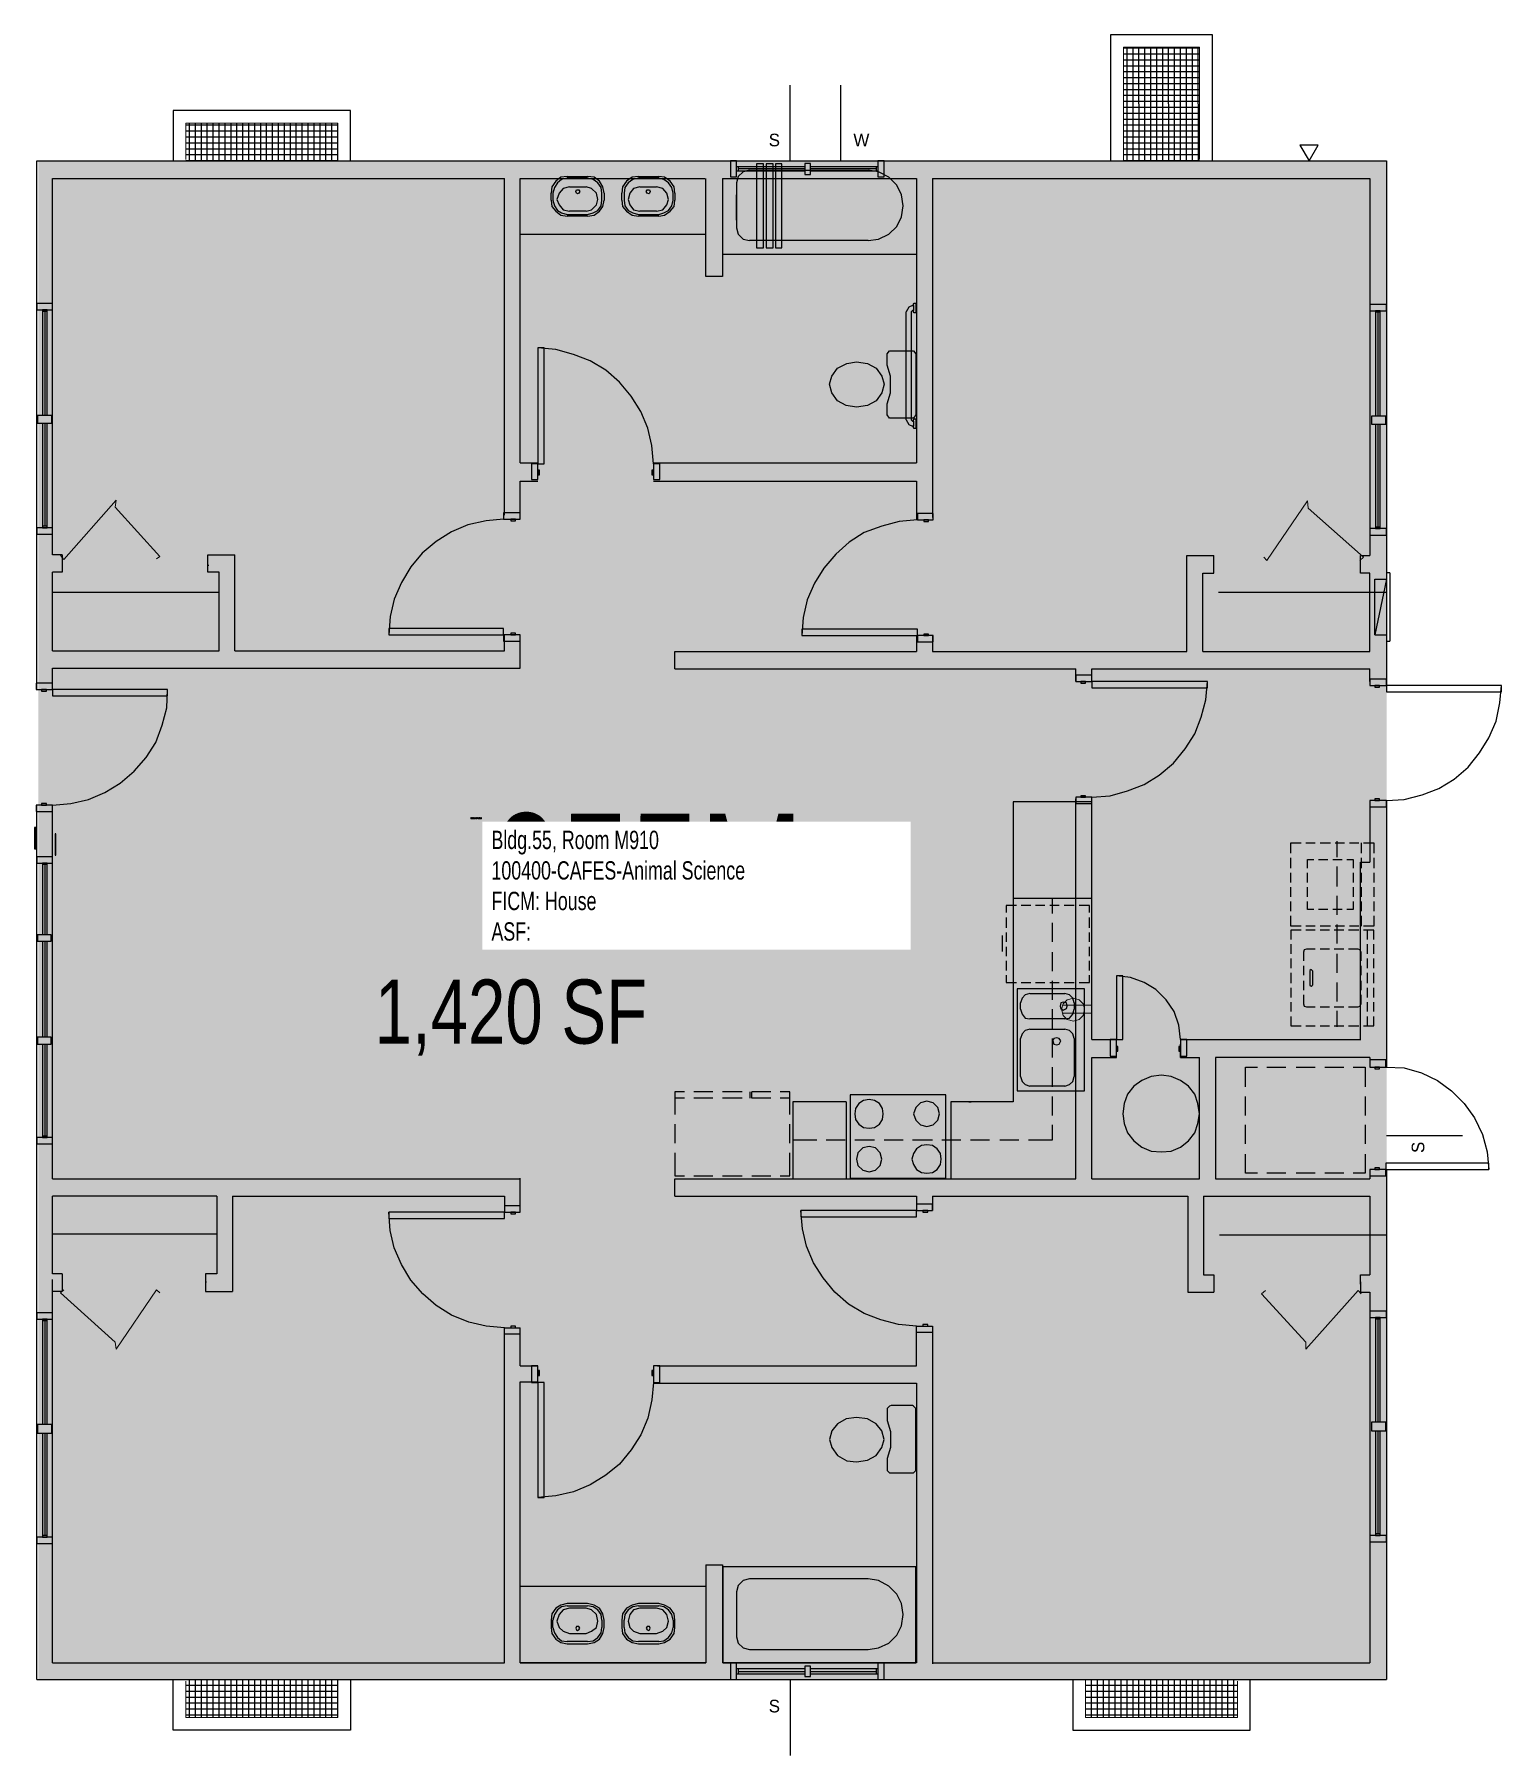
# Model space of a CAD drawing. Header units: inches. Extents: x -1 to 463, y -24 to 520.
import ezdxf
from ezdxf.enums import TextEntityAlignment as Align

# ---------------------------------------------------------------- set-up
doc = ezdxf.new("R2010")
doc.units = ezdxf.units.IN
doc.header["$MEASUREMENT"] = 0
for name, color, linetype in [('A-DOOR', 2, 'Continuous'), ('A-FURN', 3, 'Continuous'), ('A-GLAZ', 1, 'Continuous'), ('A-GLAZ-SILL', 2, 'Continuous'), ('A-IDEN-RNUM', 7, 'Continuous'), ('A-IDEN-SNUM', 4, 'Continuous'), ('A-IDEN-VNUM', 4, 'Continuous'), ('A-MISC', 1, 'Continuous'), ('A-WALL', 5, 'Continuous'), ('AREA-TEXT', 3, 'Continuous'), ('Rooms-Category-Color', 7, 'Continuous'), ('Rooms-College-Color', 7, 'Continuous'), ('Rooms-Department-Color', 7, 'Continuous'), ('Rooms-Division-Color', 7, 'Continuous'), ('Rooms-Information', 7, 'Continuous')]:
    doc.layers.add(name, color=color, linetype=linetype)
doc.styles.add('AREA', font='arial.ttf', dxfattribs={"width": 0.75, "height": 60})
doc.styles.add('ID', font='ARIALN.TTF', dxfattribs={"width": 0.85, "height": 0.25})
doc.styles.add('ROOMSNUMBER', font='TXT.SHX', dxfattribs={"height": 1})
pattern_1 = [(90, (-69161717.412, -27718227.9574), (-1.875, 1e-11), []), (179.9999999996, (-69161717.412, -27718227.9574), (-1e-11, -1.875), [])]

msp = doc.modelspace()

# ---------------------------------------------------------------- hatches: boundary and pattern name
at = {"layer": 'A-DOOR'}
for points in [[(7.51, 355.25), (8.51, 354), (25.04, 372.78)], [(8.51, 354), (25.04, 372.78), (24.79, 370.53)], [(25.04, 372.78), (24.79, 370.53), (38.82, 355)], [(24.79, 370.53), (38.82, 355), (37.82, 354.25)], [(401.46, 372.53), (388.68, 353.75), (387.68, 354.75)], [(401.71, 370.28), (401.46, 372.53), (388.68, 353.75)], [(419.24, 354.75), (401.71, 370.28), (401.46, 372.53)], [(417.98, 353.75), (419.24, 354.75), (401.71, 370.28)], [(8.51, 123.21), (7.51, 122.21), (24.79, 106.69)], [(7.51, 122.21), (24.79, 106.69), (25.04, 104.43)], [(24.79, 106.69), (25.04, 104.43), (37.82, 123.21)], [(25.04, 104.43), (37.82, 123.21), (38.82, 122.21)], [(400.95, 106.69), (386.93, 121.96), (388.18, 122.96)], [(400.95, 104.43), (400.95, 106.69), (386.93, 121.96)], [(418.49, 121.96), (417.48, 122.96), (400.95, 104.43)], [(417.48, 122.96), (400.95, 104.43), (400.95, 106.69)]]:
    msp.add_hatch(color=256, dxfattribs=at).paths.add_polyline_path(points)
at = {"layer": 'A-MISC'}
h = msp.add_hatch(dxfattribs=at)
h.set_pattern_fill('ANSI37', color=256, scale=15, angle=45)
h.set_pattern_definition(pattern_1)
h.paths.add_polyline_path([(367.37, 515.97), (343.37, 515.97), (343.38, 479.97), (367.38, 479.97)])
h = msp.add_hatch(dxfattribs=at)
h.set_pattern_fill('ANSI37', color=256, scale=15, angle=45)
h.set_pattern_definition(pattern_1)
h.paths.add_polyline_path([(47.13, 491.97), (95.12, 491.97), (95.12, 479.97), (47.13, 479.97)])
h = msp.add_hatch(dxfattribs=at)
h.set_pattern_fill('ANSI37', color=256, scale=15, angle=45)
h.set_pattern_definition(pattern_1)
h.paths.add_polyline_path([(379.37, -12), (331.38, -12), (331.38, 0), (379.37, 0)])
h = msp.add_hatch(dxfattribs=at)
h.set_pattern_fill('ANSI37', color=256, scale=15, angle=45)
h.set_pattern_definition(pattern_1)
h.paths.add_polyline_path([(47.13, -12), (95.12, -12), (95.12, 0), (47.13, 0)])
at = {"layer": 'Rooms-Category-Color', "true_color": 0x728ef3}
msp.add_hatch(color=171, dxfattribs=at).paths.add_polyline_path([(0.5, 0), (0.5, 480), (426.5, 480), (426.5, 0)])
at = {"layer": 'Rooms-College-Color', "true_color": 0xadadad}
msp.add_hatch(color=253, dxfattribs=at).paths.add_polyline_path([(0.5, 0), (0.5, 480), (426.5, 480), (426.5, 0)])
at = {"layer": 'Rooms-Department-Color', "true_color": 0xe3c5e1}
msp.add_hatch(color=254, dxfattribs=at).paths.add_polyline_path([(0.5, 0), (0.5, 480), (426.5, 480), (426.5, 0)])
at = {"layer": 'Rooms-Division-Color', "true_color": 0xe3c5e1}
msp.add_hatch(color=254, dxfattribs=at).paths.add_polyline_path([(0.5, 0), (0.5, 480), (426.5, 480), (426.5, 0)])

# ---------------------------------------------------------------- linework, layer by layer
at = {"layer": 'A-DOOR', "lineweight": 25}
for points in [[(194.84, 384.3), (194.34, 390.06), (193.09, 395.57), (190.83, 400.83), (187.83, 405.59), (184.07, 410.1), (179.81, 413.85), (174.8, 416.86), (169.54, 418.86), (164.03, 420.37), (158.27, 420.87)], [(158.27, 384.3), (160.28, 384.3), (160.28, 420.87), (158.27, 420.87), (158.27, 384.3)], [(147.51, 366.77), (142, 366.27), (136.24, 365.02), (130.98, 362.77), (126.22, 359.76), (121.71, 356), (118.21, 351.75), (115.2, 346.74), (112.95, 341.48), (111.69, 335.97), (111.19, 330.21)], [(278.23, 366.52), (272.47, 366.02), (266.96, 364.52), (261.45, 362.52), (256.7, 359.51), (252.44, 355.75), (248.68, 351.25), (245.68, 346.49), (243.42, 341.23), (242.17, 335.72), (241.67, 329.96)], [(111.19, 330.21), (147.51, 330.21), (147.51, 332.21), (111.19, 332.21), (111.19, 330.21)], [(241.67, 329.96), (278.23, 329.96), (278.23, 331.96), (241.67, 331.96), (241.67, 329.96)], [(5.01, 276.37), (10.77, 276.87), (16.28, 278.12), (21.54, 280.37), (26.3, 283.38), (30.8, 287.14), (34.56, 291.39), (37.57, 296.15), (39.57, 301.66), (41.07, 307.17), (41.32, 312.93)], [(5.01, 310.93), (41.32, 310.93), (41.32, 312.93), (5.01, 312.93), (5.01, 310.93)], [(333.34, 278.87), (339.1, 279.37), (344.61, 280.87), (349.87, 282.88), (354.62, 285.88), (359.13, 289.64), (362.89, 294.15), (365.89, 298.91), (367.9, 304.16), (369.4, 309.67), (369.9, 315.43)], [(333.34, 313.43), (369.9, 313.43), (369.9, 315.43), (333.34, 315.43), (333.34, 313.43)], [(426.5, 277.87), (432.01, 278.12), (437.77, 279.62), (443.03, 281.63), (447.79, 284.63), (452.29, 288.39), (455.8, 292.89), (458.81, 297.65), (461.06, 302.91), (462.31, 308.67), (462.81, 314.18)], [(426.5, 312.18), (462.81, 312.18), (462.81, 314.18), (426.5, 314.18), (426.5, 312.18)], [(361.39, 202.35), (360.89, 206.86), (359.38, 211.12), (356.88, 214.87), (353.62, 218.13), (349.87, 220.38), (345.61, 221.89), (341.1, 222.39)], [(341.1, 202.35), (343.1, 202.35), (343.1, 222.39), (341.1, 222.39), (341.1, 202.35)], [(426.25, 193.59), (432.01, 193.34), (437.52, 191.83), (442.53, 189.33), (447.03, 186.07), (451.04, 182.07), (454.3, 177.56), (456.8, 172.3), (458.3, 166.79), (458.81, 161.28)], [(426.25, 161.28), (458.81, 161.28), (458.81, 163.28), (426.25, 163.28), (426.25, 161.28)], [(147.76, 111.19), (142, 111.69), (136.49, 112.95), (130.98, 115.2), (126.22, 118.21), (121.96, 121.96), (118.21, 126.22), (115.2, 131.23), (112.95, 136.49), (111.69, 142), (111.19, 147.76)], [(111.19, 145.75), (147.76, 145.75), (147.76, 147.76), (111.19, 147.76), (111.19, 145.75)], [(277.98, 111.69), (272.22, 112.19), (266.71, 113.7), (261.45, 115.7), (256.45, 118.71), (252.19, 122.46), (248.43, 126.97), (245.43, 131.73), (243.17, 136.99), (241.92, 142.5), (241.42, 148.26)], [(241.42, 146.25), (277.98, 146.25), (277.98, 148.26), (241.42, 148.26), (241.42, 146.25)], [(194.84, 93.91), (194.34, 88.4), (193.09, 82.64), (190.83, 77.38), (187.83, 72.63), (184.07, 68.12), (179.81, 64.61), (174.8, 61.61), (169.54, 59.35), (164.03, 58.1), (158.27, 57.6)], [(158.27, 57.6), (160.28, 57.6), (160.28, 93.91), (158.27, 93.91), (158.27, 57.6)]]:
    msp.add_lwpolyline(points, dxfattribs=at)
at = {"layer": 'A-DOOR', "lineweight": 0}
for points in [[(7.51, 355.25), (8.51, 354), (25.04, 372.78)], [(8.51, 354), (25.04, 372.78), (24.79, 370.53)], [(25.04, 372.78), (24.79, 370.53), (38.82, 355)], [(24.79, 370.53), (38.82, 355), (37.82, 354.25)], [(401.46, 372.53), (388.68, 353.75), (387.68, 354.75)], [(401.71, 370.28), (401.46, 372.53), (388.68, 353.75)], [(419.24, 354.75), (401.71, 370.28), (401.46, 372.53)], [(417.98, 353.75), (419.24, 354.75), (401.71, 370.28)], [(8.51, 123.21), (7.51, 122.21), (24.79, 106.69)], [(7.51, 122.21), (24.79, 106.69), (25.04, 104.43)], [(24.79, 106.69), (25.04, 104.43), (37.82, 123.21)], [(25.04, 104.43), (37.82, 123.21), (38.82, 122.21)], [(400.95, 106.69), (386.93, 121.96), (388.18, 122.96)], [(400.95, 104.43), (400.95, 106.69), (386.93, 121.96)], [(418.49, 121.96), (417.48, 122.96), (400.95, 104.43)], [(417.48, 122.96), (400.95, 104.43), (400.95, 106.69)]]:
    msp.add_lwpolyline(points, dxfattribs=at)
at = {"layer": 'A-FURN', "lineweight": 25}
for points in [[(229.65, 479.08), (227.39, 479.08)], [(227.39, 479.08), (227.39, 452.54)], [(229.65, 452.54), (229.65, 479.08)], [(232.65, 479.08), (230.4, 479.08)], [(230.4, 479.08), (230.4, 452.54)], [(232.65, 452.54), (232.65, 479.08)], [(233.41, 479.08), (233.41, 452.54)], [(235.41, 479.08), (233.41, 479.08)], [(235.41, 452.54), (235.41, 479.08)], [(167.54, 475.07), (165.54, 474.82), (164.03, 473.57), (162.78, 471.82), (162.53, 469.82)], [(174.05, 463.05), (175.81, 463.55), (177.31, 464.31), (178.31, 465.81), (178.56, 467.56), (178.56, 469.82), (178.31, 471.57), (177.31, 473.07), (175.81, 474.07), (174.05, 474.57), (167.54, 474.57), (165.79, 474.07), (164.54, 473.07), (163.53, 471.57), (163.03, 469.82), (163.03, 467.56), (163.53, 465.81), (164.54, 464.31), (165.79, 463.55), (167.54, 463.05), (174.05, 463.05)], [(167.54, 475.07), (174.05, 475.07)], [(179.31, 469.82), (178.81, 471.82), (177.81, 473.57), (176.06, 474.82), (174.05, 475.07)], [(190.08, 475.07), (188.08, 474.82), (186.32, 473.57), (185.07, 471.82), (184.82, 469.82)], [(196.59, 463.05), (198.09, 463.55), (199.6, 464.31), (200.6, 465.81), (201.1, 467.56), (201.1, 469.82), (200.6, 471.57), (199.6, 473.07), (198.09, 474.07), (196.59, 474.57), (190.08, 474.57), (188.33, 474.07), (186.82, 473.07), (185.82, 471.57), (185.57, 469.82), (185.57, 467.56), (185.82, 465.81), (186.82, 464.31), (188.33, 463.55), (190.08, 463.05), (196.59, 463.05)], [(190.08, 475.07), (196.59, 475.07)], [(201.6, 469.82), (201.35, 471.82), (200.1, 473.57), (198.34, 474.82), (196.59, 475.07)], [(225.14, 477.08), (223.14, 476.58), (221.63, 475.07), (221.13, 473.07), (221.13, 458.8)], [(225.14, 477.08), (262.71, 477.08)], [(262.71, 454.79), (265.96, 455.29), (269.22, 456.79), (271.72, 459.3), (273.22, 462.3), (273.73, 465.81), (273.22, 469.31), (271.72, 472.32), (269.22, 474.82), (265.96, 476.58), (262.71, 477.08)], [(162.53, 467.56), (162.53, 469.82)], [(168.29, 471.82), (166.29, 471.32), (165.04, 469.82), (164.29, 467.81), (165.04, 466.06), (166.29, 464.56), (168.29, 464.06)], [(168.29, 471.82), (173.55, 471.82)], [(170.8, 470.82), (171.3, 470.82), (171.55, 470.32), (171.3, 469.82), (170.8, 469.57), (170.55, 469.82), (170.3, 470.32), (170.55, 470.82), (170.8, 470.82)], [(173.55, 464.06), (175.3, 464.56), (176.81, 466.06), (177.31, 467.81), (176.81, 469.82), (175.3, 471.32), (173.55, 471.82)], [(179.31, 469.82), (179.31, 467.56)], [(184.82, 467.56), (184.82, 469.82)], [(190.58, 471.82), (188.58, 471.32), (187.33, 469.82), (186.82, 467.81), (187.33, 466.06), (188.58, 464.56), (190.58, 464.06)], [(190.58, 471.82), (195.84, 471.82)], [(193.34, 470.82), (193.59, 470.82), (193.84, 470.32), (193.59, 469.82), (193.34, 469.57), (192.83, 469.82), (192.58, 470.32), (192.83, 470.82), (193.34, 470.82)], [(195.84, 464.06), (197.84, 464.56), (199.1, 466.06), (199.6, 467.81), (199.1, 469.82), (197.84, 471.32), (195.84, 471.82)], [(201.6, 469.82), (201.6, 467.56)], [(221.13, 461.3), (221.13, 469.31)], [(162.53, 467.56), (162.78, 465.56), (164.03, 464.06), (165.54, 462.8), (167.54, 462.55)], [(174.05, 462.55), (167.54, 462.55)], [(173.55, 464.06), (168.29, 464.06)], [(174.05, 462.55), (176.06, 462.8), (177.81, 464.06), (178.81, 465.56), (179.31, 467.56)], [(184.82, 467.56), (185.07, 465.56), (186.32, 464.06), (188.08, 462.8), (190.08, 462.55)], [(196.59, 462.55), (190.08, 462.55)], [(195.84, 464.06), (190.58, 464.06)], [(196.59, 462.55), (198.34, 462.8), (200.1, 464.06), (201.35, 465.56), (201.6, 467.56)], [(221.13, 458.8), (221.63, 456.79), (223.14, 455.29), (225.14, 454.79)], [(152.77, 456.79), (211.37, 456.79)], [(262.71, 454.79), (225.14, 454.79)], [(227.39, 452.54), (229.65, 452.54)], [(230.4, 452.54), (232.65, 452.54)], [(233.41, 452.54), (235.41, 452.54)], [(216.63, 450.53), (216.88, 450.53), (277.98, 450.53)], [(276.73, 434.25), (275.48, 433.75), (274.73, 432.25)], [(274.73, 398.19), (274.73, 432.25)], [(276.73, 434.25), (276.98, 434.25), (276.98, 434.75), (277.23, 435.01), (277.73, 435.01), (277.73, 432), (277.23, 432), (276.98, 432.25), (276.98, 432.75), (276.73, 432.75), (276.48, 432.5), (276.23, 432.25), (276.23, 398.19), (276.48, 397.94), (276.73, 397.69), (276.98, 397.69), (276.98, 398.19), (277.23, 398.44), (277.73, 398.44), (277.73, 395.44), (277.23, 395.44)], [(276.98, 434.25), (276.98, 432.75)], [(277.73, 418.98), (277.73, 399.69), (276.98, 398.69), (269.47, 398.69), (268.72, 399.69), (268.72, 403.2), (269.72, 406.71), (269.72, 411.97), (268.72, 415.47), (268.72, 418.98), (269.47, 419.98), (276.98, 419.98), (277.73, 418.98)], [(251.19, 411.97), (252.94, 414.47), (255.94, 415.97), (258.95, 416.47), (262.46, 415.97), (265.21, 414.47), (266.96, 411.97), (267.71, 409.46), (266.96, 406.71), (265.21, 404.2), (262.46, 402.7), (258.95, 402.2), (255.69, 402.7), (252.94, 404.2), (251.19, 406.71), (250.43, 409.46), (251.19, 411.97)], [(274.73, 398.19), (275.48, 396.69), (276.73, 396.19)], [(276.98, 397.69), (276.98, 396.19)], [(277.23, 395.44), (276.98, 395.69), (276.98, 396.19), (276.73, 396.19)], [(427.5, 349.77), (426.5, 349.77), (426.5, 347.77)], [(427.5, 349.77), (427.5, 328.23)], [(57.6, 343.6), (4.76, 343.6)], [(426.24, 343.6), (373.4, 343.6)], [(422.74, 330.23), (422.74, 347.77)], [(426.5, 347.77), (422.74, 330.23)], [(422.74, 347.77), (426.5, 347.77)], [(422.74, 330.23), (426.5, 330.23), (426.5, 328.23), (427.5, 328.23)], [(308.54, 277.48), (308.54, 182.57)], [(333.33, 277.48), (308.54, 277.48)], [(396.19, 261.2), (396.19, 264.46), (399.44, 264.46)], [(400.95, 264.46), (403.95, 264.46)], [(405.45, 264.46), (408.71, 264.46)], [(410.21, 264.46), (413.22, 264.46)], [(410.71, 264.96), (410.71, 259.95)], [(414.72, 264.46), (417.73, 264.46)], [(418.48, 264.46), (418.48, 261.2)], [(419.23, 264.46), (422.48, 264.46), (422.48, 261.2)], [(396.19, 256.45), (396.19, 259.7)], [(401.45, 256.45), (401.45, 259.2), (403.45, 259.2)], [(404.95, 259.2), (407.96, 259.2)], [(409.46, 259.2), (412.47, 259.2)], [(410.71, 256.95), (410.71, 250.69)], [(413.97, 259.2), (415.97, 259.2), (415.97, 256.45)], [(418.48, 259.7), (418.48, 256.45)], [(422.48, 259.7), (422.48, 256.45)], [(396.19, 251.94), (396.19, 254.94)], [(396.19, 247.43), (396.19, 250.43)], [(401.45, 251.94), (401.45, 254.94)], [(401.45, 247.43), (401.45, 250.43)], [(415.97, 254.94), (415.97, 251.94)], [(415.97, 250.43), (415.97, 247.43)], [(418.48, 254.94), (418.48, 251.94)], [(418.48, 250.43), (418.48, 247.43)], [(422.48, 254.94), (422.48, 251.94)], [(422.48, 250.43), (422.48, 247.43)], [(333.33, 246.93), (308.54, 246.93)], [(320.81, 246.93), (320.81, 242.17)], [(396.19, 242.92), (396.19, 245.93)], [(401.45, 243.42), (401.45, 245.93)], [(410.71, 247.68), (410.71, 241.67)], [(415.97, 245.93), (415.97, 243.42), (413.97, 243.42)], [(418.48, 245.93), (418.48, 242.92)], [(422.48, 245.93), (422.48, 242.92)], [(306.28, 244.67), (306.28, 242.42)], [(309.54, 244.67), (306.28, 244.67)], [(306.28, 240.92), (306.28, 237.66)], [(314.05, 244.67), (311.04, 244.67)], [(318.55, 244.67), (315.55, 244.67)], [(323.06, 244.67), (320.06, 244.67)], [(327.82, 244.67), (324.56, 244.67)], [(332.58, 244.67), (329.32, 244.67)], [(332.58, 242.42), (332.58, 244.67)], [(332.58, 237.66), (332.58, 240.92)], [(396.19, 238.16), (396.19, 241.42)], [(403.45, 243.42), (401.45, 243.42)], [(407.96, 243.42), (404.95, 243.42)], [(412.47, 243.42), (409.46, 243.42)], [(418.48, 241.42), (418.48, 238.16)], [(422.48, 241.42), (422.48, 238.16), (419.23, 238.16)], [(305.03, 235.16), (305.03, 230.15)], [(306.28, 236.16), (306.28, 233.15)], [(320.81, 239.17), (320.81, 233.15)], [(332.58, 233.15), (332.58, 236.16)], [(399.44, 238.16), (396.19, 238.16)], [(399.44, 236.91), (396.19, 236.91), (396.19, 233.91)], [(403.95, 238.16), (400.95, 238.16)], [(403.95, 236.91), (400.95, 236.91)], [(408.71, 238.16), (405.45, 238.16)], [(408.46, 236.91), (405.45, 236.91)], [(412.97, 236.91), (409.96, 236.91)], [(413.22, 238.16), (410.21, 238.16)], [(410.71, 238.66), (410.71, 232.65)], [(417.73, 236.91), (414.47, 236.91)], [(417.73, 238.16), (414.72, 238.16)], [(422.48, 236.91), (419.23, 236.91)], [(420.48, 233.91), (420.48, 236.91)], [(422.48, 233.91), (422.48, 236.91)], [(306.28, 231.65), (306.28, 228.65)], [(320.81, 229.9), (320.81, 223.89)], [(332.58, 228.65), (332.58, 231.65)], [(396.19, 232.4), (396.19, 229.4)], [(403.95, 230.9), (401.2, 230.9), (400.45, 230.65), (400.19, 229.9), (400.19, 227.14)], [(408.46, 230.9), (405.45, 230.9)], [(412.97, 230.9), (409.96, 230.9)], [(410.71, 229.4), (410.71, 223.39)], [(418.48, 227.14), (418.48, 229.9), (417.98, 230.65), (417.47, 230.9), (414.47, 230.9)], [(420.48, 229.4), (420.48, 232.4)], [(422.48, 229.4), (422.48, 232.4)], [(306.28, 227.14), (306.28, 224.14)], [(332.58, 224.14), (332.58, 227.14)], [(396.19, 227.9), (396.19, 224.89)], [(396.19, 223.39), (396.19, 220.13)], [(400.19, 225.64), (400.19, 222.64)], [(402.2, 219.63), (402.2, 219.38), (402.7, 219.13), (402.95, 219.38), (403.2, 219.63), (403.2, 223.89), (402.95, 224.14), (402.7, 224.39), (402.2, 224.14), (402.2, 219.63)], [(418.48, 222.64), (418.48, 225.64)], [(420.48, 224.89), (420.48, 227.9)], [(420.48, 220.13), (420.48, 223.39)], [(422.48, 224.89), (422.48, 227.9)], [(422.48, 220.13), (422.48, 223.39)], [(306.28, 222.64), (306.28, 220.38)], [(306.28, 220.38), (309.54, 220.38)], [(309.79, 218.38), (309.79, 186.07)], [(331.07, 218.38), (309.79, 218.38)], [(311.04, 220.38), (314.05, 220.38)], [(315.55, 220.38), (318.55, 220.38)], [(320.06, 220.38), (323.06, 220.38)], [(320.81, 220.88), (320.81, 214.87)], [(324.56, 220.38), (327.82, 220.38)], [(329.32, 220.38), (332.58, 220.38)], [(331.07, 186.07), (331.07, 218.38)], [(332.58, 220.38), (332.58, 222.64)], [(396.19, 218.63), (396.19, 215.62)], [(400.19, 220.88), (400.19, 217.88)], [(410.71, 220.38), (410.71, 214.37)], [(418.48, 217.88), (418.48, 220.88)], [(420.48, 215.62), (420.48, 218.63)], [(422.48, 215.62), (422.48, 218.63)], [(313.79, 216.88), (312.29, 216.38), (311.29, 215.37), (310.79, 213.87)], [(310.79, 211.87), (310.79, 213.87)], [(313.79, 216.88), (324.81, 216.88)], [(324.31, 211.62), (325.31, 212.12), (325.57, 212.87), (325.31, 213.87), (324.31, 214.12), (323.56, 213.87), (323.31, 212.87), (323.56, 212.12), (324.31, 211.62)], [(327.82, 213.87), (327.32, 215.37), (326.32, 216.38), (324.81, 216.88)], [(327.82, 213.87), (327.82, 211.87)], [(396.19, 214.12), (396.19, 211.12)], [(400.19, 216.38), (400.19, 213.62), (400.45, 212.87), (401.2, 212.62), (403.95, 212.62)], [(405.45, 212.62), (408.46, 212.62)], [(409.96, 212.62), (412.97, 212.62)], [(414.47, 212.62), (417.47, 212.62), (417.98, 212.87), (418.48, 213.62)], [(418.48, 213.62), (418.48, 216.38)], [(420.48, 211.12), (420.48, 214.12)], [(422.48, 211.12), (422.48, 214.12)], [(310.79, 211.87), (311.29, 210.37), (312.29, 209.11), (313.79, 208.86)], [(324.81, 208.86), (313.79, 208.86)], [(320.81, 211.87), (320.81, 205.61)], [(324.81, 208.86), (326.32, 209.11), (327.32, 210.37), (327.82, 211.87)], [(396.19, 209.61), (396.19, 206.61), (399.44, 206.61)], [(410.71, 211.37), (410.71, 206.36)], [(419.23, 206.61), (422.48, 206.61), (422.48, 209.61)], [(420.48, 206.61), (420.48, 209.61)], [(313.79, 205.61), (312.29, 205.11), (311.29, 204.1), (310.79, 202.6)], [(310.79, 190.58), (310.79, 202.6)], [(313.79, 205.61), (324.81, 205.61)], [(320.81, 202.6), (320.81, 196.59)], [(322.31, 200.6), (323.06, 200.85), (323.56, 201.85), (323.06, 202.6), (322.31, 202.85), (321.31, 202.6), (321.06, 201.85), (321.31, 200.85), (322.31, 200.6)], [(327.82, 202.6), (327.32, 204.1), (326.32, 205.11), (324.81, 205.61)], [(327.82, 202.6), (327.82, 190.58)], [(400.95, 206.61), (403.95, 206.61)], [(405.45, 206.61), (408.46, 206.61)], [(409.96, 206.61), (412.97, 206.61)], [(414.47, 206.61), (417.73, 206.61)], [(310.79, 190.58), (311.29, 189.08), (312.29, 188.08), (313.79, 187.58)], [(320.81, 193.59), (320.81, 187.33)], [(324.81, 187.58), (326.32, 188.08), (327.32, 189.08), (327.82, 190.58)], [(355.37, 166.79), (358.37, 167.04), (361.38, 168.29), (363.88, 170.3), (365.89, 172.8), (366.89, 175.81), (367.39, 178.81), (366.89, 182.07), (365.89, 185.07), (363.88, 187.58), (361.38, 189.33), (358.37, 190.58), (355.37, 191.08), (352.11, 190.58), (349.11, 189.33), (346.6, 187.58), (344.6, 185.07), (343.6, 182.07), (343.1, 178.81), (343.6, 175.81), (344.6, 172.8), (346.6, 170.3), (349.11, 168.29), (352.11, 167.04), (355.37, 166.79)], [(381.91, 187.33), (381.91, 193.59), (385.67, 193.59)], [(388.67, 193.59), (394.69, 193.59)], [(397.94, 193.59), (403.95, 193.59)], [(406.96, 193.59), (412.97, 193.59)], [(415.97, 193.59), (419.73, 193.59), (419.73, 187.33)], [(204.61, 185.82), (201.6, 185.82), (201.6, 178.56)], [(213.62, 185.82), (207.61, 185.82)], [(222.89, 185.82), (216.63, 185.82)], [(225.39, 183.82), (225.39, 185.82)], [(231.9, 185.82), (225.89, 185.82)], [(225.89, 183.82), (225.89, 185.82)], [(237.91, 185.82), (234.91, 185.82)], [(237.91, 178.56), (237.91, 185.82)], [(309.79, 186.07), (331.07, 186.07)], [(324.81, 187.58), (313.79, 187.58)], [(204.61, 183.82), (201.6, 183.82)], [(213.62, 183.82), (207.61, 183.82)], [(222.89, 183.82), (216.63, 183.82)], [(231.9, 183.82), (225.89, 183.82)], [(237.91, 183.82), (234.91, 183.82)], [(238.91, 182.57), (238.91, 158.27)], [(255.69, 182.57), (238.91, 182.57)], [(255.69, 182.57), (255.69, 158.27)], [(256.95, 158.53), (287.25, 158.53), (287.25, 184.82), (256.95, 184.82), (256.95, 158.53)], [(262.96, 174.3), (264.71, 174.55), (266.21, 175.55), (267.21, 177.06), (267.46, 178.81), (267.21, 180.56), (266.21, 182.07), (264.71, 183.07), (262.96, 183.32), (261.2, 183.07), (259.7, 182.07), (258.7, 180.56), (258.45, 178.81), (258.7, 177.06), (259.7, 175.55), (261.2, 174.55), (262.96, 174.3)], [(281.24, 174.8), (283.24, 175.3), (284.74, 176.81), (285.25, 178.81), (284.74, 180.81), (283.24, 182.32), (281.24, 182.82), (279.23, 182.32), (277.73, 180.81), (276.98, 178.81), (277.73, 176.81), (279.23, 175.3), (281.24, 174.8)], [(288.75, 182.57), (288.75, 158.27)], [(308.54, 182.57), (288.75, 182.57)], [(294.51, 182.57), (295.26, 182.57)], [(320.81, 184.32), (320.81, 178.31)], [(381.91, 178.31), (381.91, 184.32)], [(419.73, 184.32), (419.73, 178.31)], [(201.6, 175.55), (201.6, 169.54)], [(237.91, 169.54), (237.91, 175.55)], [(320.81, 175.3), (320.81, 170.55)], [(381.91, 169.29), (381.91, 175.3)], [(419.73, 175.3), (419.73, 169.29)], [(246.43, 170.55), (238.91, 170.55)], [(255.44, 170.55), (249.43, 170.55)], [(264.71, 170.55), (258.45, 170.55)], [(273.73, 170.55), (267.71, 170.55)], [(281.24, 160.03), (282.99, 160.28), (284.49, 161.28), (285.5, 162.78), (285.75, 164.54), (285.5, 166.29), (284.49, 167.79), (282.99, 168.79), (281.24, 169.04), (279.49, 168.79), (277.98, 167.79), (276.98, 166.29), (276.48, 164.54), (276.98, 162.78), (277.98, 161.28), (279.49, 160.28), (281.24, 160.03)], [(282.99, 170.55), (276.73, 170.55)], [(292.01, 170.55), (286, 170.55)], [(301.02, 170.55), (295.01, 170.55)], [(310.29, 170.55), (304.28, 170.55)], [(320.81, 170.55), (313.29, 170.55)], [(201.6, 166.54), (201.6, 159.28), (204.61, 159.28)], [(234.91, 159.28), (237.91, 159.28), (237.91, 166.54)], [(262.96, 160.53), (264.96, 161.03), (266.46, 162.53), (266.96, 164.54), (266.46, 166.54), (264.96, 168.04), (262.96, 168.54), (260.95, 168.04), (259.45, 166.54), (258.95, 164.54), (259.45, 162.53), (260.95, 161.03), (262.96, 160.53)], [(385.67, 160.03), (381.91, 160.03), (381.91, 166.04)], [(419.73, 166.04), (419.73, 160.03)], [(207.61, 159.28), (213.62, 159.28)], [(216.63, 159.28), (222.89, 159.28)], [(225.89, 159.28), (231.9, 159.28)], [(394.69, 160.03), (388.67, 160.03)], [(403.95, 160.03), (397.94, 160.03)], [(412.97, 160.03), (406.96, 160.03)], [(419.73, 160.03), (415.97, 160.03)], [(56.85, 140.74), (4.76, 140.74)], [(426.24, 140.49), (373.65, 140.49)], [(251.19, 73.38), (252.94, 70.87), (255.94, 69.12), (258.95, 68.87), (262.46, 69.37), (265.21, 70.87), (266.96, 73.38), (267.71, 75.88), (266.96, 78.64), (265.21, 80.89), (262.46, 82.39), (258.95, 82.89), (255.69, 82.39), (252.94, 80.89), (251.19, 78.64), (250.43, 75.88), (251.19, 73.38)], [(277.73, 66.11), (277.73, 85.65), (276.98, 86.4), (276.73, 86.65), (269.97, 86.65), (269.47, 86.4), (268.72, 85.65), (268.72, 81.89), (269.72, 78.39), (269.72, 73.38), (268.72, 69.87), (268.72, 66.11), (269.47, 65.36), (276.98, 65.36), (277.73, 66.11)], [(216.88, 5.26), (277.73, 5.26), (277.73, 35.81)], [(216.88, 5.26), (216.88, 35.81), (277.73, 35.81)], [(152.77, 29.55), (211.37, 29.55)], [(225.14, 31.81), (223.14, 31.3), (221.63, 29.8), (221.13, 27.8)], [(221.13, 27.8), (221.13, 13.52)], [(262.71, 31.81), (225.14, 31.81)], [(225.14, 9.52), (262.71, 9.52), (265.96, 10.02), (269.22, 11.52), (271.72, 14.02), (273.22, 17.03), (273.73, 20.54), (273.22, 24.04), (271.72, 27.05), (269.22, 29.55), (265.96, 31.3), (262.71, 31.81)], [(167.54, 24.04), (165.54, 23.54), (164.03, 22.54), (162.78, 20.79), (162.53, 18.78), (162.53, 16.53), (162.78, 14.53), (164.03, 12.77), (165.54, 11.77), (167.54, 11.27), (174.05, 11.27), (176.06, 11.77), (177.81, 12.77), (178.81, 14.53), (179.31, 16.53), (179.31, 18.78), (178.81, 20.79), (177.81, 22.54), (176.06, 23.54), (174.05, 24.04), (167.54, 24.04)], [(167.54, 23.29), (165.79, 23.04), (164.54, 22.04), (163.53, 20.54), (163.03, 18.78)], [(168.29, 14.53), (173.55, 14.53), (175.3, 15.28), (176.81, 16.53), (177.31, 18.53), (176.81, 20.54), (175.3, 22.04), (173.55, 22.54), (168.29, 22.54), (166.29, 22.04), (165.04, 20.54), (164.29, 18.53), (165.04, 16.53), (166.29, 15.28), (168.29, 14.53)], [(167.54, 23.29), (174.05, 23.29)], [(178.56, 18.78), (178.31, 20.54), (177.31, 22.04), (175.81, 23.04), (174.05, 23.29)], [(190.08, 24.04), (188.08, 23.54), (186.32, 22.54), (185.07, 20.79), (184.82, 18.78), (184.82, 16.53), (185.07, 14.53), (186.32, 12.77), (188.08, 11.77), (190.08, 11.27), (196.59, 11.27), (198.34, 11.77), (200.1, 12.77), (201.35, 14.53), (201.6, 16.53), (201.6, 18.78), (201.35, 20.79), (200.1, 22.54), (198.34, 23.54), (196.59, 24.04), (190.08, 24.04)], [(190.08, 23.29), (188.33, 23.04), (186.82, 22.04), (185.82, 20.54), (185.57, 18.78)], [(190.58, 14.53), (195.84, 14.53), (197.84, 15.28), (199.1, 16.53), (199.6, 18.53), (199.1, 20.54), (197.84, 22.04), (195.84, 22.54), (190.58, 22.54), (188.58, 22.04), (187.33, 20.54), (186.82, 18.53), (187.33, 16.53), (188.58, 15.28), (190.58, 14.53)], [(190.08, 23.29), (196.59, 23.29)], [(201.1, 18.78), (200.6, 20.54), (199.6, 22.04), (198.09, 23.04), (196.59, 23.29)], [(221.13, 25.04), (221.13, 17.03)], [(163.03, 16.53), (163.03, 18.78)], [(163.03, 16.53), (163.53, 14.78), (164.54, 13.27), (165.79, 12.27), (167.54, 12.02)], [(170.8, 15.53), (171.3, 15.78), (171.55, 16.28), (171.3, 16.78), (170.55, 16.78), (170.3, 16.28), (170.55, 15.78), (170.8, 15.53)], [(174.05, 12.02), (175.81, 12.27), (177.31, 13.27), (178.31, 14.78), (178.56, 16.53)], [(178.56, 18.78), (178.56, 16.53)], [(185.57, 16.53), (185.57, 18.78)], [(185.57, 16.53), (185.82, 14.78), (186.82, 13.27), (188.33, 12.27), (190.08, 12.02)], [(193.34, 15.53), (193.59, 15.78), (193.84, 16.28), (193.59, 16.78), (192.83, 16.78), (192.58, 16.28), (192.83, 15.78), (193.34, 15.53)], [(196.59, 12.02), (198.09, 12.27), (199.6, 13.27), (200.6, 14.78), (201.1, 16.53)], [(201.1, 18.78), (201.1, 16.53)], [(174.05, 12.02), (167.54, 12.02)], [(196.59, 12.02), (190.08, 12.02)], [(221.13, 13.52), (221.63, 11.52), (223.14, 10.02), (225.14, 9.52)], [(277.98, 5.26), (216.63, 5.26)]]:
    msp.add_lwpolyline(points, dxfattribs=at)
at = {"layer": 'A-FURN', "lineweight": 18}
for points in [[(327.57, 208.11), (329.32, 208.61), (330.57, 209.86), (331.07, 211.87), (330.57, 213.62), (329.32, 214.87), (327.57, 215.37), (325.57, 214.87), (324.31, 213.62), (323.81, 211.87), (324.31, 209.86), (325.57, 208.61), (327.57, 208.11)], [(333.33, 213.12), (324.06, 213.12)], [(324.06, 210.62), (333.33, 210.62)]]:
    msp.add_lwpolyline(points, dxfattribs=at)
at = {"layer": 'A-GLAZ', "lineweight": 25}
for points in [[(242.67, 476.71), (221.13, 476.71), (221.13, 478.22), (242.67, 478.22)], [(242.67, 477.47), (221.63, 477.47)], [(244.42, 478.22), (265.71, 478.22), (265.71, 476.71), (244.42, 476.71)], [(265.21, 477.47), (244.42, 477.47)], [(3.26, 399.58), (3.26, 432.89), (1.75, 432.89), (1.75, 399.58)], [(2.5, 432.39), (2.5, 399.58)], [(424.5, 399.33), (424.5, 432.64), (422.99, 432.64), (422.99, 399.33)], [(423.74, 432.14), (423.74, 399.33)], [(1.75, 397.08), (1.75, 364.02), (3.26, 364.02), (3.26, 397.08)], [(2.5, 397.08), (2.5, 364.52)], [(422.99, 396.83), (422.99, 363.77), (424.5, 363.77), (424.5, 396.83)], [(423.74, 396.83), (423.74, 364.27)], [(3.26, 235.41), (3.26, 258.08), (1.75, 258.08), (1.75, 235.41)], [(2.5, 257.58), (2.5, 235.41)], [(1.75, 233.41), (1.75, 203.1)], [(2.5, 233.41), (2.5, 203.1)], [(3.26, 203.1), (3.26, 233.41)], [(1.75, 200.85), (1.75, 171.3), (3.26, 171.3), (3.26, 200.85)], [(2.5, 200.85), (2.5, 171.8)], [(424.5, 81.39), (424.5, 114.45), (422.99, 114.45), (422.99, 81.39)], [(3.26, 80.64), (3.26, 113.95), (1.75, 113.95), (1.75, 80.64)], [(2.5, 113.45), (2.5, 80.64)], [(423.74, 113.95), (423.74, 81.39)], [(1.75, 77.89), (1.75, 45.08), (3.26, 45.08), (3.26, 77.89)], [(2.5, 77.89), (2.5, 45.58)], [(422.99, 78.64), (422.99, 45.58), (424.5, 45.58), (424.5, 78.64)], [(423.74, 78.64), (423.74, 46.08)], [(242.67, 1.75), (221.13, 1.75), (221.13, 3.51), (242.67, 3.51)], [(242.67, 2.5), (221.63, 2.5)], [(244.42, 3.51), (265.71, 3.51), (265.71, 1.75), (244.42, 1.75)], [(265.21, 2.5), (244.42, 2.5)]]:
    msp.add_lwpolyline(points, dxfattribs=at)
at = {"layer": 'A-GLAZ-SILL', "lineweight": 25}
for points in [[(242.67, 475.71), (244.42, 475.71), (244.42, 479.22), (242.67, 479.22), (242.67, 475.71)], [(0.25, 397.08), (4.76, 397.08), (4.76, 399.58), (0.25, 399.58), (0.25, 397.08)], [(421.74, 396.83), (426.25, 396.83), (426.25, 399.33), (421.74, 399.33), (421.74, 396.83)], [(0.25, 233.41), (4.51, 233.41), (4.51, 235.41), (0.25, 235.41), (0.25, 233.41)], [(0.25, 200.85), (4.51, 200.85), (4.51, 203.1), (0.25, 203.1), (0.25, 200.85)], [(0.25, 77.89), (4.76, 77.89), (4.76, 80.64), (0.25, 80.64), (0.25, 77.89)], [(421.74, 78.64), (426.25, 78.64), (426.25, 81.39), (421.74, 81.39), (421.74, 78.64)], [(242.67, 1), (244.42, 1), (244.42, 4.26), (242.67, 4.26), (242.67, 1)]]:
    msp.add_lwpolyline(points, dxfattribs=at)
at = {"layer": 'A-MISC'}
for p, q in [((238, 479.97), (238, 503.97)), ((254, 479.97), (254, 503.97)), ((426.5, 172), (450.5, 172)), ((238, 0), (238, -24))]:
    msp.add_line(p, q, dxfattribs=at)
for points in [[(339.37, 479.97), (339.37, 519.97), (371.38, 519.97), (371.38, 479.97)], [(99.13, 479.97), (99.13, 495.97), (43.13, 495.97), (43.13, 479.97)], [(99.13, 0), (99.13, -16), (43.13, -16), (43.13, 0)], [(327.37, 0), (327.37, -16), (383.37, -16), (383.37, 0)]]:
    msp.add_lwpolyline(points, dxfattribs=at)
at = {"layer": 'A-MISC', "lineweight": 9}
for points in [[(343.38, 479.97), (343.37, 515.97), (367.37, 515.97), (367.38, 480.47)], [(95.12, 479.97), (95.12, 491.97), (47.13, 491.97), (47.13, 480.47)], [(95.12, 0), (95.12, -12), (47.13, -12), (47.13, -0.5)], [(331.38, 0), (331.38, -12), (379.37, -12), (379.37, -0.5)]]:
    msp.add_lwpolyline(points, dxfattribs=at)
at = {"layer": 'A-MISC'}
msp.add_lwpolyline([(402, 479.97), (404.88, 484.96), (399.12, 484.96)], close=True, dxfattribs=at)
at = {"layer": 'A-WALL'}
for p, q in [((216.63, 474.46), (277.98, 474.46)), ((368.4, 324.95), (421.24, 324.95))]:
    msp.add_line(p, q, dxfattribs=at)
at = {"layer": 'A-WALL', "lineweight": 25}
for points in [[(0, 312.93), (0, 479.97)], [(0, 479.97), (426.5, 479.97)], [(219.13, 474.96), (221.13, 474.96), (221.13, 479.97), (219.13, 479.97), (219.13, 474.96)], [(265.71, 474.96), (267.71, 474.96), (267.71, 479.97), (265.71, 479.97), (265.71, 474.96)], [(426.5, 479.97), (426.5, 314.18)], [(5.01, 355.5), (5.01, 474.46)], [(5.01, 474.46), (147.76, 474.46)], [(147.76, 368.03), (147.76, 474.46)], [(152.77, 474.46), (211.12, 474.46)], [(152.77, 384.55), (152.77, 474.46)], [(216.63, 474.46), (216.63, 443.41), (211.37, 443.41), (211.37, 474.46)], [(221.63, 478.22), (221.63, 476.71)], [(265.21, 478.22), (265.21, 476.71)], [(277.98, 474.46), (277.98, 384.55)], [(282.99, 474.46), (421.24, 474.46)], [(282.99, 474.46), (282.99, 367.27)], [(421.24, 474.46), (421.24, 355.25)], [(0, 432.89), (5.01, 432.89), (5.01, 434.89), (0, 434.89), (0, 432.89)], [(3.26, 432.39), (1.75, 432.39)], [(421.24, 432.64), (426.5, 432.64), (426.5, 434.64), (421.24, 434.64), (421.24, 432.64)], [(424.5, 432.14), (422.99, 432.14)], [(152.77, 384.55), (158.27, 384.55)], [(156.27, 379.29), (158.27, 379.29), (158.27, 384.3), (156.27, 384.3), (156.27, 379.29)], [(158.27, 380.8), (158.78, 380.8), (158.78, 382.3), (158.27, 382.3), (158.27, 380.8)], [(194.34, 380.8), (194.84, 380.8), (194.84, 382.3), (194.34, 382.3), (194.34, 380.8)], [(194.84, 384.55), (277.98, 384.55)], [(194.84, 379.29), (196.84, 379.29), (196.84, 384.3), (194.84, 384.3), (194.84, 379.29)], [(152.77, 378.79), (158.27, 378.79)], [(152.77, 367.02), (152.77, 378.79)], [(194.84, 378.79), (277.98, 378.79)], [(277.98, 378.79), (277.98, 366.52)], [(3.26, 364.52), (1.75, 364.52)], [(147.51, 366.77), (152.77, 366.77), (152.77, 368.78), (147.51, 368.78), (147.51, 366.77)], [(149.76, 366.27), (151.26, 366.27), (151.26, 366.77), (149.76, 366.77), (149.76, 366.27)], [(278.23, 366.52), (283.24, 366.52), (283.24, 368.53), (278.23, 368.53), (278.23, 366.52)], [(280.24, 366.02), (281.74, 366.02), (281.74, 366.52), (280.24, 366.52), (280.24, 366.02)], [(0, 362.01), (5.01, 362.01), (5.01, 364.02), (0, 364.02), (0, 362.01)], [(421.24, 361.76), (426.5, 361.76), (426.5, 363.77), (421.24, 363.77), (421.24, 361.76)], [(424.5, 364.27), (422.99, 364.27)], [(8.01, 355.5), (8.01, 349.99), (5.01, 349.99)], [(8.01, 355.5), (5.01, 355.5)], [(57.6, 349.99), (54.09, 349.99), (54.09, 355.5), (62.61, 355.5)], [(62.61, 325.2), (62.61, 355.5)], [(363.39, 324.95), (363.39, 355.25)], [(363.39, 355.25), (371.9, 355.25)], [(368.4, 349.74), (371.9, 349.74), (371.9, 355.25)], [(418.23, 355.25), (421.24, 355.25)], [(418.23, 349.99), (418.23, 355.25)], [(5.01, 325.2), (5.01, 349.99)], [(8.01, 352.25), (8.26, 352.25)], [(54.09, 352.25), (54.34, 352.25)], [(57.6, 325.2), (57.6, 349.99)], [(368.4, 324.95), (368.4, 349.74)], [(418.23, 349.74), (418.23, 351.5)], [(421.24, 324.95), (421.24, 349.74), (418.23, 349.74)], [(147.51, 328.21), (152.77, 328.21), (152.77, 330.21), (147.51, 330.21), (147.51, 328.21)], [(147.76, 325.2), (147.76, 330.21)], [(149.76, 330.21), (151.26, 330.21), (151.26, 330.71), (149.76, 330.71), (149.76, 330.21)], [(152.77, 319.69), (152.77, 330.21)], [(277.98, 329.96), (277.98, 324.95)], [(278.23, 327.96), (283.24, 327.96), (283.24, 329.96), (278.23, 329.96), (278.23, 327.96)], [(280.24, 329.96), (281.74, 329.96), (281.74, 330.46), (280.24, 330.46), (280.24, 329.96)], [(282.99, 329.96), (282.99, 324.95)], [(5.01, 325.2), (57.6, 325.2)], [(62.61, 325.2), (147.76, 325.2)], [(201.6, 324.95), (277.98, 324.95)], [(201.6, 319.44), (201.6, 324.95)], [(282.99, 324.95), (363.39, 324.95)], [(5.01, 312.93), (5.01, 319.69)], [(5.01, 319.69), (152.77, 319.69)], [(201.6, 319.44), (328.33, 319.44)], [(328.33, 315.43), (328.33, 319.44)], [(328.33, 315.43), (333.34, 315.43), (333.34, 317.44), (328.33, 317.44), (328.33, 315.43)], [(333.34, 315.43), (333.34, 319.44)], [(333.34, 319.44), (421.24, 319.44)], [(421.24, 315.43), (421.24, 319.44)], [(421.24, 314.18), (426.5, 314.18), (426.5, 316.19), (421.24, 316.19), (421.24, 314.18)], [(-0.25, 312.93), (5.01, 312.93), (5.01, 314.93), (-0.25, 314.93), (-0.25, 312.93)], [(1.5, 312.43), (3.01, 312.43), (3.01, 312.93), (1.5, 312.93), (1.5, 312.43)], [(329.83, 314.93), (331.33, 314.93), (331.33, 315.43), (329.83, 315.43), (329.83, 314.93)], [(422.74, 313.68), (424.25, 313.68), (424.25, 314.18), (422.74, 314.18), (422.74, 313.68)], [(328.33, 276.87), (333.34, 276.87), (333.34, 278.87), (328.33, 278.87), (328.33, 276.87)], [(328.33, 158.27), (328.33, 278.37)], [(329.83, 278.87), (331.33, 278.87), (331.33, 279.37), (329.83, 279.37), (329.83, 278.87)], [(421.24, 275.87), (426.5, 275.87), (426.5, 277.87), (421.24, 277.87), (421.24, 275.87)], [(422.74, 277.87), (424.25, 277.87), (424.25, 278.37), (422.74, 278.37), (422.74, 277.87)], [(426.5, 277.87), (426.5, 193.58)], [(-0.25, 274.36), (5.01, 274.36), (5.01, 276.37), (-0.25, 276.37), (-0.25, 274.36)], [(0, 0), (0, 276.37)], [(1.5, 276.37), (3.01, 276.37), (3.01, 276.87), (1.5, 276.87), (1.5, 276.37)], [(5.01, 158.27), (5.01, 275.87)], [(333.34, 202.35), (333.34, 276.87)], [(421.24, 277.12), (421.24, 258.33)], [(-0.75, 262.59), (-0.25, 262.59), (-0.25, 269.35), (-0.75, 269.35), (-0.75, 262.59)], [(5.76, 260.59), (6.01, 260.59), (6.01, 267.35), (5.76, 267.35), (5.76, 260.59)], [(0, 258.08), (5.01, 258.08), (5.01, 260.09), (0, 260.09), (0, 258.08)], [(3.26, 257.58), (1.75, 257.58)], [(418.23, 202.1), (418.23, 258.33), (421.24, 258.33)], [(333.34, 202.35), (341.1, 202.35)], [(339.1, 197.09), (341.1, 197.09), (341.1, 202.35), (339.1, 202.35), (339.1, 197.09)], [(361.39, 202.35), (418.23, 202.35)], [(361.39, 197.09), (363.39, 197.09), (363.39, 202.35), (361.39, 202.35), (361.39, 197.09)], [(333.34, 158.27), (333.34, 196.59)], [(333.34, 196.59), (341.1, 196.59)], [(341.1, 196.59), (341.1, 200.85)], [(341.1, 198.59), (341.6, 198.59), (341.6, 200.1), (341.1, 200.1), (341.1, 198.59)], [(360.89, 198.59), (361.39, 198.59), (361.39, 200.1), (360.89, 200.1), (360.89, 198.59)], [(361.39, 196.59), (361.39, 200.85)], [(361.39, 196.59), (367.4, 196.59)], [(367.4, 158.27), (367.4, 196.59)], [(421.24, 196.59), (372.41, 196.59), (372.41, 158.27)], [(421.24, 196.59), (421.24, 193.84)], [(421.24, 193.59), (426.25, 193.59), (426.25, 195.84), (421.24, 195.84), (421.24, 193.59)], [(422.74, 193.09), (424.25, 193.09), (424.25, 193.59), (422.74, 193.59), (422.74, 193.09)], [(0, 169.29), (5.01, 169.29), (5.01, 171.3), (0, 171.3), (0, 169.29)], [(3.26, 171.8), (1.75, 171.8)], [(5.01, 158.27), (152.77, 158.27)], [(152.77, 149.51), (152.77, 158.53)], [(201.6, 152.77), (201.6, 158.27)], [(201.6, 158.27), (328.33, 158.27)], [(333.34, 158.27), (367.4, 158.27)], [(372.41, 158.27), (421.24, 158.27)], [(421.24, 161.28), (421.24, 158.27)], [(421.24, 159.28), (426.25, 159.28), (426.25, 161.28), (421.24, 161.28), (421.24, 159.28)], [(422.74, 161.28), (424.25, 161.28), (424.25, 161.78), (422.74, 161.78), (422.74, 161.28)], [(426.5, 161.28), (426.5, 0)], [(5.01, 128.22), (5.01, 152.77)], [(56.85, 152.77), (5.01, 152.77)], [(56.85, 152.77), (56.85, 128.22)], [(61.86, 152.77), (147.76, 152.77)], [(61.86, 152.77), (61.86, 122.71)], [(147.76, 152.77), (147.76, 147.76), (152.77, 147.76)], [(201.6, 152.77), (277.98, 152.77)], [(277.98, 152.77), (277.98, 148.26)], [(282.99, 152.77), (363.64, 152.77)], [(282.99, 152.77), (282.99, 148.26)], [(363.64, 152.77), (363.64, 122.46)], [(368.65, 152.77), (368.65, 127.97)], [(368.65, 152.77), (421.24, 152.77)], [(421.24, 152.77), (421.24, 127.97)], [(152.77, 147.76), (152.77, 149.76), (147.76, 149.76)], [(149.76, 147.26), (151.26, 147.26), (151.26, 147.76), (149.76, 147.76), (149.76, 147.26)], [(277.98, 148.26), (282.99, 148.26), (282.99, 150.26), (277.98, 150.26), (277.98, 148.26)], [(279.99, 147.76), (281.49, 147.76), (281.49, 148.26), (279.99, 148.26), (279.99, 147.76)], [(8.01, 128.22), (5.01, 128.22)], [(8.01, 128.22), (8.01, 122.71), (5.01, 122.71)], [(5.01, 5.26), (5.01, 126.47)], [(8.01, 125.72), (8.26, 125.72)], [(56.85, 128.22), (53.34, 128.22), (53.34, 122.71), (61.86, 122.71)], [(53.34, 125.72), (53.59, 125.72)], [(368.65, 127.97), (371.9, 127.97)], [(371.9, 127.97), (371.9, 126.22)], [(371.9, 127.22), (371.9, 122.46)], [(418.23, 124.97), (418.23, 127.97), (421.24, 127.97)], [(418.23, 125.72), (418.23, 122.46)], [(363.64, 122.46), (371.9, 122.46)], [(418.23, 122.46), (421.24, 122.46)], [(421.24, 122.46), (421.24, 5.26)], [(0, 113.95), (5.01, 113.95), (5.01, 115.95), (0, 115.95), (0, 113.95)], [(421.24, 114.45), (426.5, 114.45), (426.5, 116.45), (421.24, 116.45), (421.24, 114.45)], [(3.26, 113.45), (1.75, 113.45)], [(147.76, 5.26), (147.76, 111.19)], [(152.77, 109.19), (147.76, 109.19), (147.76, 111.19), (152.77, 111.19)], [(149.76, 111.19), (151.26, 111.19), (151.26, 111.69), (149.76, 111.69), (149.76, 111.19)], [(152.77, 99.17), (152.77, 111.19)], [(282.99, 111.69), (282.99, 109.69), (277.98, 109.69)], [(277.98, 99.17), (277.98, 111.69), (282.99, 111.69)], [(279.99, 111.69), (281.49, 111.69), (281.49, 112.19), (279.99, 112.19), (279.99, 111.69)], [(282.99, 110.69), (282.99, 5.01)], [(424.5, 113.95), (422.99, 113.95)], [(152.77, 99.17), (158.27, 99.17)], [(156.27, 93.91), (158.27, 93.91), (158.27, 99.17), (156.27, 99.17), (156.27, 93.91)], [(194.84, 93.91), (196.84, 93.91), (196.84, 99.17), (194.84, 99.17), (194.84, 93.91)], [(196.09, 99.17), (277.98, 99.17)], [(152.77, 5.26), (152.77, 94.16)], [(152.77, 94.16), (158.27, 94.16)], [(158.27, 96.17), (158.78, 96.17), (158.78, 97.67), (158.27, 97.67), (158.27, 96.17)], [(194.34, 96.17), (194.84, 96.17), (194.84, 97.67), (194.34, 97.67), (194.34, 96.17)], [(194.84, 93.66), (277.98, 93.66)], [(277.98, 93.66), (277.98, 5.26)], [(0, 43.07), (5.01, 43.07), (5.01, 45.08), (0, 45.08), (0, 43.07)], [(3.26, 45.58), (1.75, 45.58)], [(421.24, 43.58), (426.5, 43.58), (426.5, 45.58), (421.24, 45.58), (421.24, 43.58)], [(424.5, 46.08), (422.99, 46.08)], [(211.37, 36.31), (216.63, 36.31), (216.63, 5.26)], [(211.37, 36.31), (211.37, 5.26)], [(0, 0), (426.5, 0)], [(5.01, 5.26), (147.76, 5.26)], [(211.37, 5.26), (152.77, 5.26)], [(152.77, 5.26), (211.37, 5.26)], [(219.13, 0), (221.13, 0), (221.13, 5.26), (219.13, 5.26), (219.13, 0)], [(221.63, 3.51), (221.63, 1.75)], [(265.21, 3.51), (265.21, 1.75)], [(265.71, 0), (267.71, 0), (267.71, 5.26), (265.71, 5.26), (265.71, 0)], [(282.99, 5.26), (421.24, 5.26)]]:
    msp.add_lwpolyline(points, dxfattribs=at)

# ---------------------------------------------------------------- texts
at = {"layer": 'A-IDEN-RNUM', "style": 'ROOMSNUMBER'}
msp.add_text('0910-00', height=0.405, dxfattribs=at).set_placement((138.83, 272.23), align=Align.MIDDLE)
at = {"layer": 'A-IDEN-SNUM', "style": 'ROOMSNUMBER'}
msp.add_text('0550M91000', height=0.405, dxfattribs=at).set_placement((138.83, 272.23), align=Align.MIDDLE)
at = {"layer": 'A-IDEN-VNUM', "style": 'ID', "width": 0.85}
msp.add_text('055M', height=40.5, dxfattribs=at).set_placement((192.97, 253.48), align=Align.MIDDLE)
at = {"layer": 'A-MISC', "char_height": 4, "attachment_point": 1}
for s, insert in [('S', (231.25, 488.6)), ('W', (258.01, 488.6)), ('S', (231.25, -6.36))]:
    msp.add_mtext_dynamic_manual_height_columns(s, width=9.9048, gutter_width=1, heights=[0], dxfattribs=dict(at, insert=insert))
at = {"layer": 'A-MISC', "insert": (434.41, 166.44), "char_height": 4, "attachment_point": 1, "rotation": 90}
msp.add_mtext_dynamic_manual_height_columns('S', width=9.9048, gutter_width=1, heights=[0], dxfattribs=at)
at = {"layer": 'AREA-TEXT', "style": 'AREA', "width": 0.75}
msp.add_text('1,420 SF', height=20.25, dxfattribs=at).set_placement((149.81, 211.13), align=Align.MIDDLE_CENTER)

# ---------------------------------------------------------------- next in the draw order: texts
at = {"layer": 'Rooms-Information', "insert": (143.65, 233.49), "char_height": 5.7857, "width": 129.6, "attachment_point": 7, "style": 'ID', "bg_fill": 3, "box_fill_scale": 1.5, "bg_fill_color": 256, "bg_fill_true_color": 13158600, "bg_fill_transparency": 0}
msp.add_mtext('Bldg.55, Room M910^M^J100400-CAFES-Animal Science^M^JFICM: House^M^JASF: ', dxfattribs=at)

doc.saveas('drawing.dxf')
